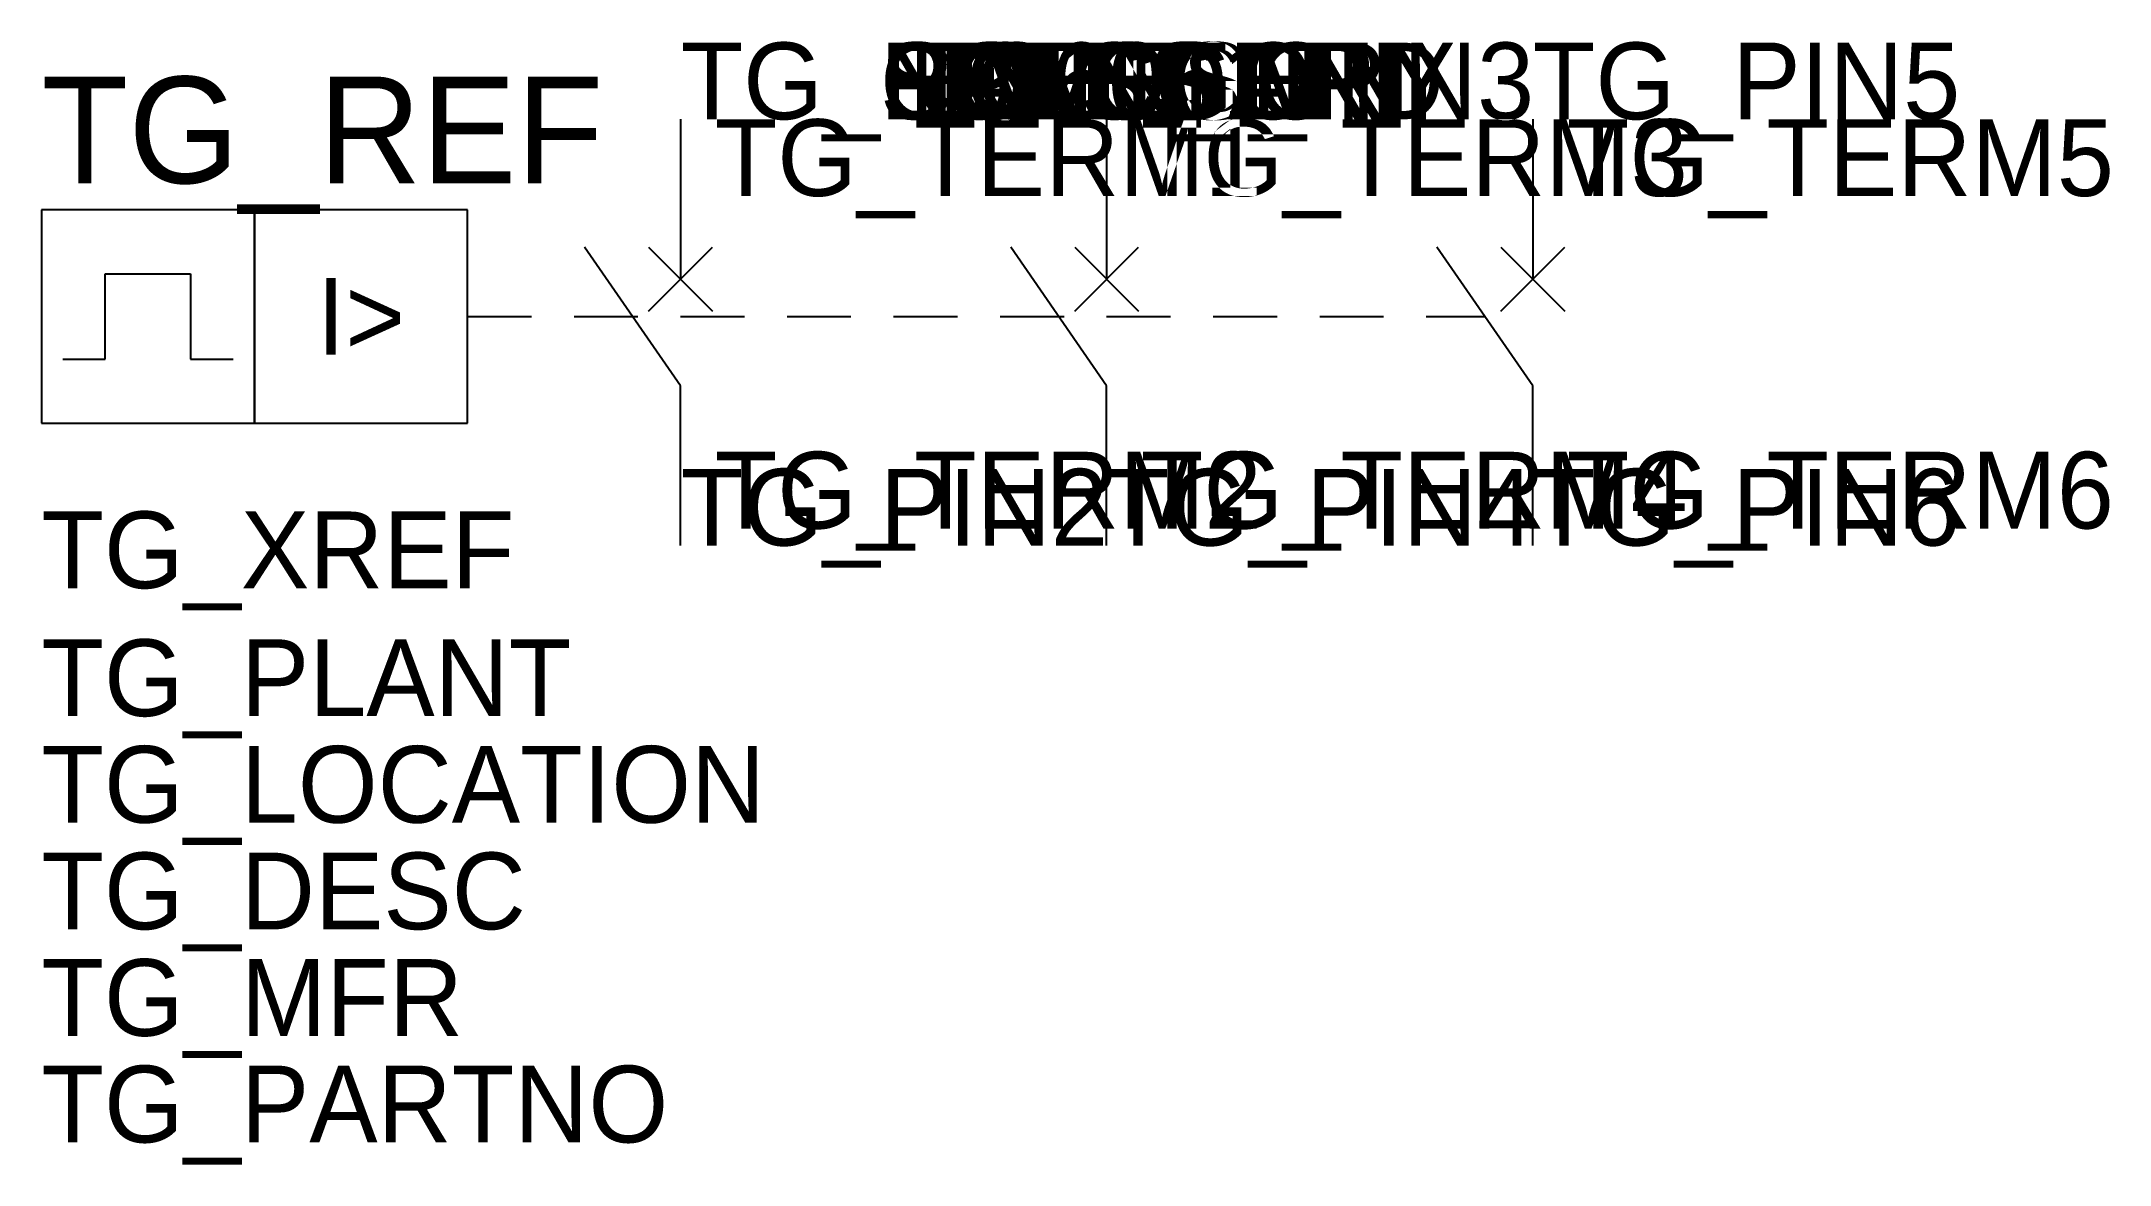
# Model space of a CAD drawing. Header units: millimetres. Extents: x -15 to 33.5, y -24.5 to 1.8.
import ezdxf
from ezdxf.enums import TextEntityAlignment as Align

# ---------------------------------------------------------------- set-up
doc = ezdxf.new("R2010")
doc.units = ezdxf.units.MM
doc.linetypes.add('TG_EL_LINK', pattern=[2.5, 1.5, -1])

msp = doc.modelspace()

# ---------------------------------------------------------------- linework, layer by layer
for p, q in [((0, 0), (0, -3.75)), ((10, 0), (10, -3.75)), ((20, 0), (20, -3.75)), ((-10, -2.125), (-15, -2.125)), ((-15, -2.125), (-15, -7.125)), ((-5, -2.125), (-10, -2.125)), ((-10, -2.125), (-10, -7.125)), ((-10, -7.125), (-10, -2.125)), ((-5, -7.125), (-5, -2.125)), ((0, -6.25), (-2.25, -3)), ((-0.75, -4.5), (0.75, -3)), ((-0.75, -3), (0.75, -4.5)), ((10, -6.25), (7.75, -3)), ((9.25, -4.5), (10.75, -3)), ((9.25, -3), (10.75, -4.5)), ((20, -6.25), (17.75, -3)), ((19.25, -4.5), (20.75, -3)), ((19.25, -3), (20.75, -4.5)), ((-13.5, -5.625), (-13.5, -3.625)), ((-13.5, -3.625), (-11.5, -3.625)), ((-11.5, -3.625), (-11.5, -5.625)), ((-14.5, -5.625), (-13.5, -5.625)), ((-11.5, -5.625), (-10.5, -5.625)), ((0, -10), (0, -6.25)), ((10, -10), (10, -6.25)), ((20, -10), (20, -6.25)), ((-15, -7.125), (-10, -7.125)), ((-10, -7.125), (-5, -7.125))]:
    msp.add_line(p, q)
at = {"linetype": 'TG_EL_LINK'}
msp.add_line((-5, -4.625), (18.875, -4.625), dxfattribs=at)

# ---------------------------------------------------------------- texts
msp.add_text('I>', height=1.8).set_placement((-7.5, -5.525), align=Align.CENTER)
for tag, p, s, flags in [('TG_PIN1', (0, 0), 'N', 3), ('TG_SPEC', (0, 0), '1', 3), ('TG_STANDARD', (0, 0), 'IEC', 3), ('TG_CATEGORY', (0, 0), 'protection', 3), ('TG_CLASS', (0, 0), 'breaker', 3), ('TG_ROLE', (0, 0), 'master', 3), ('TG_FUNCTION', (0, 0), 'power', 3), ('TG_POLES', (0, 0), '3', 3), ('TG_IEC60617', (0, 0), 'EN 60617-7 07-13-05', 3), ('TG_NAME_IT', (0, 0), 'Interruttore automatico magnetotermico, 3 poli', 3), ('TG_NAME_EN', (0, 0), 'Thermal-magnetic circuit breaker, 3-pole', 3), ('TG_LICENSE', (0, 0), 'CC0-1.0', 3), ('TG_PIN3', (10, 0), 'N', 3), ('TG_PIN5', (20, 0), 'N', 3), ('TG_PIN2', (0, -10), 'S', 3), ('TG_PIN4', (10, -10), 'S', 3), ('TG_PIN6', (20, -10), 'S', 3), ('TG_PLANT', (-15, -14), '', 1), ('TG_LOCATION', (-15, -16.5), '', 1), ('TG_DESC', (-15, -19), '', 1), ('TG_MFR', (-15, -21.5), '', 1), ('TG_PARTNO', (-15, -24), '', 1)]:
    msp.add_attdef(tag, p, s, height=1.8, dxfattribs=dict(flags=flags))
for tag, p, s, height in [('TG_REF', (-15, -1.5), '-Q1', 2.5), ('TG_TERM1', (0.8, -1.8), '1', 1.8), ('TG_TERM3', (10.8, -1.8), '3', 1.8), ('TG_TERM5', (20.8, -1.8), '5', 1.8), ('TG_TERM2', (0.8, -9.6), '2', 1.8), ('TG_TERM4', (10.8, -9.6), '4', 1.8), ('TG_TERM6', (20.8, -9.6), '6', 1.8), ('TG_XREF', (-15, -11), '', 1.8)]:
    msp.add_attdef(tag, p, s, height=height)

doc.saveas('drawing.dxf')
